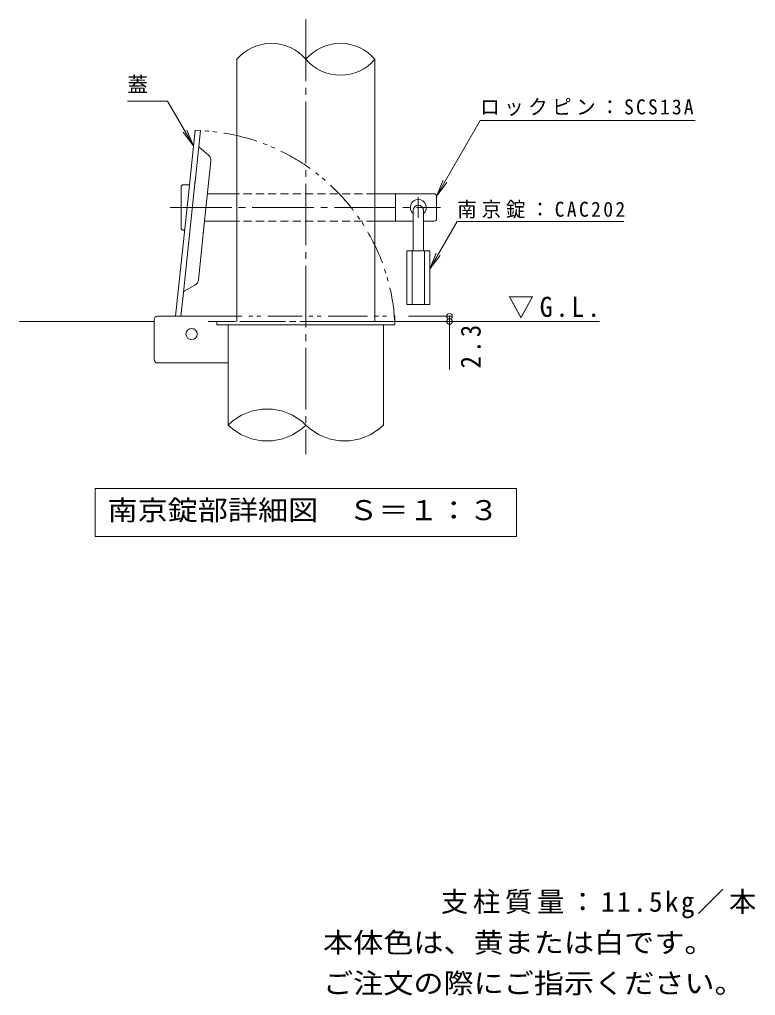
# Model space of a CAD drawing. Units: millimetres on the paper, enlarged 10 times, with parts at other scales. Extents: x -1780 to 1825, y -1370 to 972.
# Drawn here: x 749 to 1825, y -1112 to 315 of the extents above; entities that cross this region are included whole.
import ezdxf
from ezdxf.enums import TextEntityAlignment as Align

# ---------------------------------------------------------------- set-up
doc = ezdxf.new("R2010")
doc.units = ezdxf.units.MM
doc.header["$LTSCALE"] = 10
doc.header["$PDMODE"] = 32
doc.header["$PDSIZE"] = 8
for name, pattern in [('CHAIN1', [8, 5, -1, 1, -1]), ('CHAIN2', [12, 9, -1, 1, -1]), ('DASHED1', [1.8, 1.2, -0.6]), ('DOUBLE_CHAIN1', [8.8, 5, -1, 0.6, -0.6, 0.6, -1])]:
    doc.linetypes.add(name, pattern=pattern)
for name, color, linetype, lineweight in [('C-E', 6, 'Continuous', 5), ('D-0', 4, 'Continuous', 9), ('D-1', 3, 'Continuous', 9), ('D-2', 4, 'Continuous', 9), ('D-4', 7, 'Continuous', 9), ('D-5', 7, 'Continuous', 9), ('D-6', 7, 'Continuous', 9), ('D-A', 2, 'Continuous', 9), ('D-E', 6, 'Continuous', 5)]:
    doc.layers.add(name, color=color, linetype=linetype, lineweight=lineweight)
doc.layers.add('F-5_F-5ﾚｲﾔ', color=2, linetype='Continuous')
doc.styles.add('ＭＳ ゴシック', font='')
doc.styles.get('ＭＳ ゴシック').set_extended_font_data('MS Gothic')

msp = doc.modelspace()

# ---------------------------------------------------------------- linework, layer by layer
at = {"layer": 'C-E'}
msp.add_line((1297.49, -126.53), (1297.83, -126.53), dxfattribs=at)
at = {"layer": 'D-0', "color": 7, "linetype": 'CHAIN2'}
for p, q in [((1167.49, 314.9), (1167.49, -320.41)), ((969.12, 40.14), (1364.47, 40.14))]:
    msp.add_line(p, q, dxfattribs=at)
at = {"layer": 'D-0', "linetype": 'DOUBLE_CHAIN1'}
for p, q in [((1023.9, -118.86), (1211.83, -118.86)), ((1059.78, -126.53), (1024.7, -126.53)), ((1297.49, -126.53), (1059.78, -126.53))]:
    msp.add_line(p, q, dxfattribs=at)
at = {"layer": 'D-0'}
for p, q in [((1297.49, -126.53), (1297.49, -131.53)), ((1054.16, -131.53), (1054.16, -277.84)), ((1280.82, -131.53), (1280.82, -277.84))]:
    msp.add_line(p, q, dxfattribs=at)
msp.add_lwpolyline([(1037.49, -126.53), (1037.49, -131.53), (1297.49, -131.53)], dxfattribs=at)
at = {"layer": 'D-0', "linetype": 'DOUBLE_CHAIN1'}
msp.add_lwpolyline([(1207.46, -118.86), (1297.49, -118.86), (1297.49, -126.53)], dxfattribs=at)
msp.add_arc((1000.49, -144.86), 297.56, 3.53229, 87.53222, dxfattribs=at)
at = {"layer": 'D-0'}
for centre, start, end in [((1110.82, -334.99), 45.23975, 134.76025), ((1110.82, -220.7), 225.23975, 314.76025), ((1224.16, -220.7), 225.23975, 314.76025)]:
    msp.add_arc(centre, 80.48, start, end, dxfattribs=at)
at = {"layer": 'D-1'}
for p, q in [((1066.65, 256.79), (1066.65, -126.53)), ((1268.32, 256.79), (1268.32, -126.53)), ((1066.65, 20.14), (1066.65, -126.52)), ((945.82, -182.19), (945.82, -123.86)), ((1066.65, -118.86), (950.82, -118.86)), ((950.82, -187.19), (1054.16, -187.19))]:
    msp.add_line(p, q, dxfattribs=at)
for centre, radius, start, end in [((1117.07, 213.99), 66.14, 40.32983, 139.67017), ((1217.91, 213.99), 66.14, 40.32983, 139.67017), ((1217.91, 299.59), 66.14, 220.32983, 319.67017), ((950.82, -123.86), 5, 90, 180), ((950.82, -182.19), 5, 180, 270)]:
    msp.add_arc(centre, radius, start, end, dxfattribs=at)
at = {"layer": 'D-2'}
for p, q in [((1005, 73.4), (1013.3, 152.43)), ((1025.34, 116.45), (1011.76, 128.25)), ((1017.62, 2.19), (1028.73, 107.85)), ((1005.71, 80.19), (988.45, -83.97)), ((977.08, -118.86), (996.72, 68.04)), ((1010.48, -65.75), (1019.51, 20.14)), ((988.45, -83.97), (984.79, -118.86)), ((1005.43, -73.42), (989.64, -82.18))]:
    msp.add_line(p, q, dxfattribs=at)
at = {"layer": 'D-2', "color": 6, "linetype": 'DOUBLE_CHAIN1', "lineweight": 5}
for p, q in [((1224.85, -126.53), (1059.78, -126.53)), ((1218.02, -126.53), (1297.49, -126.53))]:
    msp.add_line(p, q, dxfattribs=at)
at = {"layer": 'D-2'}
msp.add_lwpolyline([(996.27, 63.7), (1005.68, 153.23), (1013.3, 152.43)], dxfattribs=at)
for centre, radius, start, end in [((1013.29, 130.01), 2.33, 173.99799, 228.99889), ((1018.78, 108.9), 10, 353.99956, 48.99919), ((1000.53, -64.71), 10, 299.00172, 353.99965), ((990.77, -84.22), 2.33, 119.00227, 174.00244)]:
    msp.add_arc(centre, radius, start, end, dxfattribs=at)
at = {"layer": 'D-4'}
for p, q in [((1298.5, 60.14), (1298.5, 20.14)), ((1380.43, -118.86), (1317.49, -118.86)), ((1380.43, -126.53), (1317.49, -126.53)), ((1377.43, -118.86), (1377.43, -196.65))]:
    msp.add_line(p, q, dxfattribs=at)
for p in [(1377.43, -118.86), (1377.43, -126.53)]:
    msp.add_point(p, dxfattribs=at)
at = {"layer": 'D-5'}
for p, q in [((965.43, 195.74), (906.63, 195.74)), ((1003.26, 130.22), (965.43, 195.74)), ((1003.26, 130.22), (988.04, 150.06)), ((1003.26, 130.22), (993.69, 153.32)), ((1358.5, 56.81), (1368.07, 79.9)), ((1358.5, 56.81), (1373.72, 76.64)), ((1348.5, -49.68), (1358.07, -26.58)), ((1348.5, -49.68), (1363.72, -29.85)), ((859.49, -370.77), (1475.49, -370.77)), ((859.49, -370.77), (859.49, -440.77)), ((1475.49, -370.77), (1475.49, -440.77)), ((859.49, -440.77), (1475.49, -440.77))]:
    msp.add_line(p, q, dxfattribs=at)
for points in [[(1358.5, 56.81), (1422.28, 167.27), (1736.65, 167.27)], [(1348.5, -49.68), (1388.67, 19.81), (1632.27, 19.81)]]:
    msp.add_lwpolyline(points, dxfattribs=at)
at = {"layer": 'D-6'}
for p, q in [((988.5, 73.47), (997.29, 73.47)), ((985.17, 10.14), (985.17, 70.14)), ((1066.65, 60.14), (1023.71, 60.14)), ((1355.17, 60.14), (1268.32, 60.14)), ((1358.5, 56.81), (1358.5, 23.47)), ((1066.65, 20.14), (1019.51, 20.14)), ((1324.34, 20.14), (1268.32, 20.14)), ((1355.17, 20.14), (1339.34, 20.14)), ((990.29, 6.81), (988.5, 6.81))]:
    msp.add_line(p, q, dxfattribs=at)
at = {"layer": 'D-6', "linetype": 'DASHED1'}
for p, q in [((1268.32, 60.14), (1066.65, 60.14)), ((1268.32, 20.14), (1066.65, 20.14))]:
    msp.add_line(p, q, dxfattribs=at)
at = {"layer": 'D-6', "linetype": 'CHAIN1'}
msp.add_line((1331.84, 55.19), (1331.84, 24.99), dxfattribs=at)
at = {"layer": 'D-6'}
for centre, radius, start, end in [((988.5, 70.14), 3.33, 90, 180), ((1355.17, 56.81), 3.33, 0, 90), ((1331.84, 40.14), 11.67, 310.00473, 229.99223), ((1355.17, 23.47), 3.33, 270, 0), ((988.5, 10.14), 3.33, 180, 270)]:
    msp.add_arc(centre, radius, start, end, dxfattribs=at)
at = {"layer": 'D-A'}
for p, q in [((1324.34, 35.97), (1324.34, -23.19)), ((1339.34, 35.97), (1339.34, -23.19)), ((1315.17, -23.19), (1348.5, -23.19)), ((1322.67, -23.19), (1322.67, -101.53)), ((1341, -23.19), (1341, -101.53)), ((1348.5, -23.19), (1348.5, -101.53))]:
    msp.add_line(p, q, dxfattribs=at)
msp.add_lwpolyline([(1315.17, -23.19), (1315.17, -101.53), (1348.5, -101.53)], dxfattribs=at)
msp.add_circle((1000.49, -144.86), 8.33, dxfattribs=at)
msp.add_arc((1331.84, 35.97), 7.5, 0, 180, dxfattribs=at)
at = {"layer": 'D-E'}
for p, q in [((945.82, -126.53), (748.97, -126.53)), ((1297.83, -126.53), (1596.49, -126.53))]:
    msp.add_line(p, q, dxfattribs=at)

# ---------------------------------------------------------------- texts
at = {"layer": 'D-4', "color": 2, "insert": (1462.86, -122.39), "char_height": 29.33, "attachment_point": 7, "style": 'ＭＳ ゴシック'}
msp.add_mtext('\\T1.22;\\W0.95;▽G.L.', dxfattribs=at)
at = {"layer": 'D-4', "color": 2, "insert": (1423.43, -195.03), "char_height": 29.33, "attachment_point": 7, "rotation": 90, "style": 'ＭＳ ゴシック'}
msp.add_mtext('\\T1.27;\\W0.9;2.3', dxfattribs=at)
at = {"layer": 'D-5', "style": 'ＭＳ ゴシック'}
msp.add_text('蓋', height=21.99, dxfattribs=at).set_placement((906.63, 202.41), align=Align.BOTTOM_LEFT)
at = {"layer": 'D-5', "color": 2, "style": 'ＭＳ ゴシック', "width": 1.1}
msp.add_text('南京錠部詳細図\u3000Ｓ＝１：３', height=29.33, dxfattribs=at).set_placement((877.49, -425.77), align=Align.BOTTOM_LEFT)
at = {"layer": 'D-5', "char_height": 21.99, "attachment_point": 7, "style": 'ＭＳ ゴシック'}
for s, insert in [('\\T1.23;\\W0.95;ロックピン：SCS13A', (1422.28, 173.93)), ('\\T1.25;\\W0.95;南京錠：CAC202', (1388.67, 23.94))]:
    msp.add_mtext(s, dxfattribs=dict(at, insert=insert))
at = {"layer": 'F-5_F-5ﾚｲﾔ', "style": 'ＭＳ ゴシック', "width": 1.1}
for s, p in [('本体色は、黄または白です。', (1192.64, -1057.84)), ('ご注文の際にご指示ください。', (1192.64, -1117.31))]:
    msp.add_text(s, height=29.33, dxfattribs=at).set_placement(p, align=Align.BOTTOM_LEFT)
at = {"layer": 'F-5_F-5ﾚｲﾔ', "insert": (1364.84, -999.01), "char_height": 29.33, "attachment_point": 7, "style": 'ＭＳ ゴシック'}
msp.add_mtext('\\T1.17;支柱質量：11.5kg／本', dxfattribs=at)

doc.saveas('drawing.dxf')
